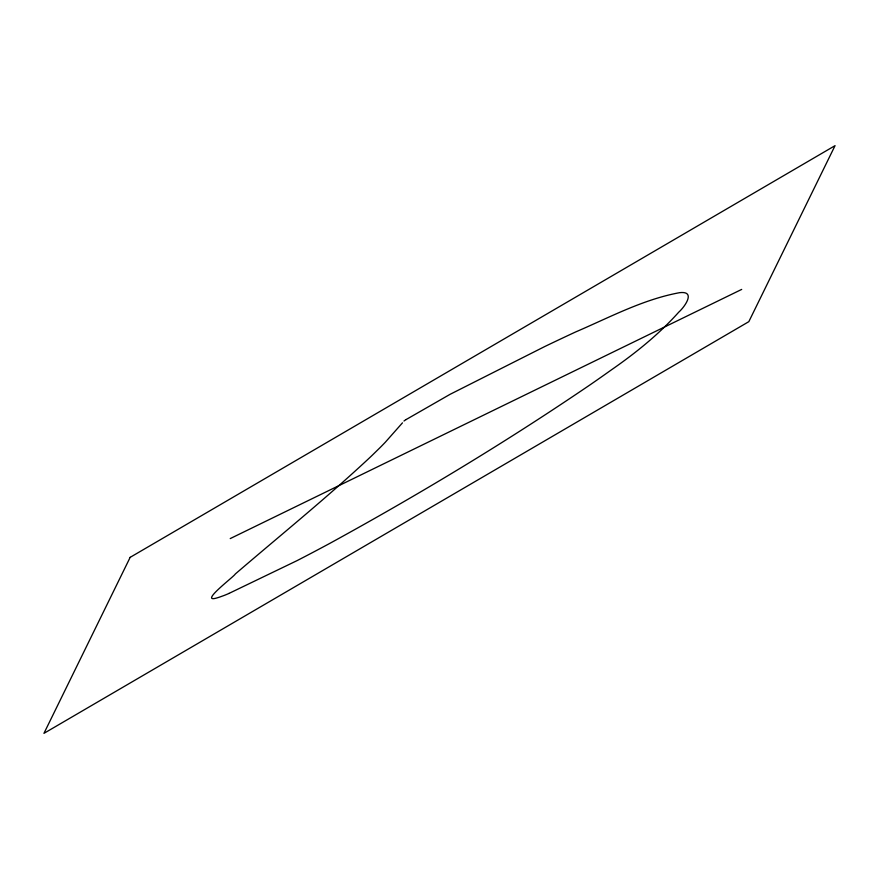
<?xml version="1.0" encoding="UTF-8"?>
<svg xmlns="http://www.w3.org/2000/svg" width="879" height="879" viewBox="0 0 879 879"><rect width="100%" height="100%" fill="white"/><g stroke="black" fill="none" stroke-linecap="round" stroke-linejoin="round"><path stroke-width="1.32" d="M402.472 422.843L385.387 442.159A234.968 38.797 -32.9 0 1 379.783 447.894L372.597 454.915A335.393 55.377 -32.9 0 1 368.334 458.959C325.373 498.942 279.709 535.86 235.209 574.075C234.583 576.228 197.489 604.016 217.52 597.753A105.491 17.415 -32.9 0 0 219.475 597.138L223.991 595.512A54.212 8.955 -32.9 0 0 229.056 593.402M406.186 419.514L450.103 394.308L544.76 346.535A769.51 127.059 -32.9 0 1 575.932 331.822C609.784 317.33 643.109 299.387 679.61 292.674C696.421 290.685 684.543 307.057 678.764 312.144C658.876 334.383 635.517 353.116 611.07 370.103A286.642 47.334 -32.9 0 1 589.71 385.09C506.029 442.038 419.217 494.383 330.46 543.024A452.125 74.66 -32.9 0 1 297.047 560.637L229.056 593.391M230.232 538.585L741.7 289.411M403.966 421.03A3.461 0.571 -32.9 0 1 406.175 419.536M130.169 557.341L43.95 733.35L748.831 321.659L835.05 145.65L130.169 557.341"/></g></svg>
